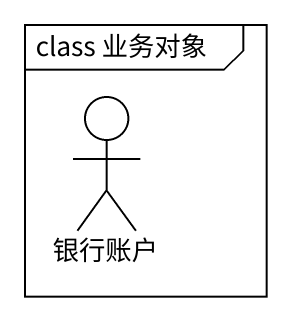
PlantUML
@startuml
mainframe class 业务对象
actor 银行账户
@enduml
